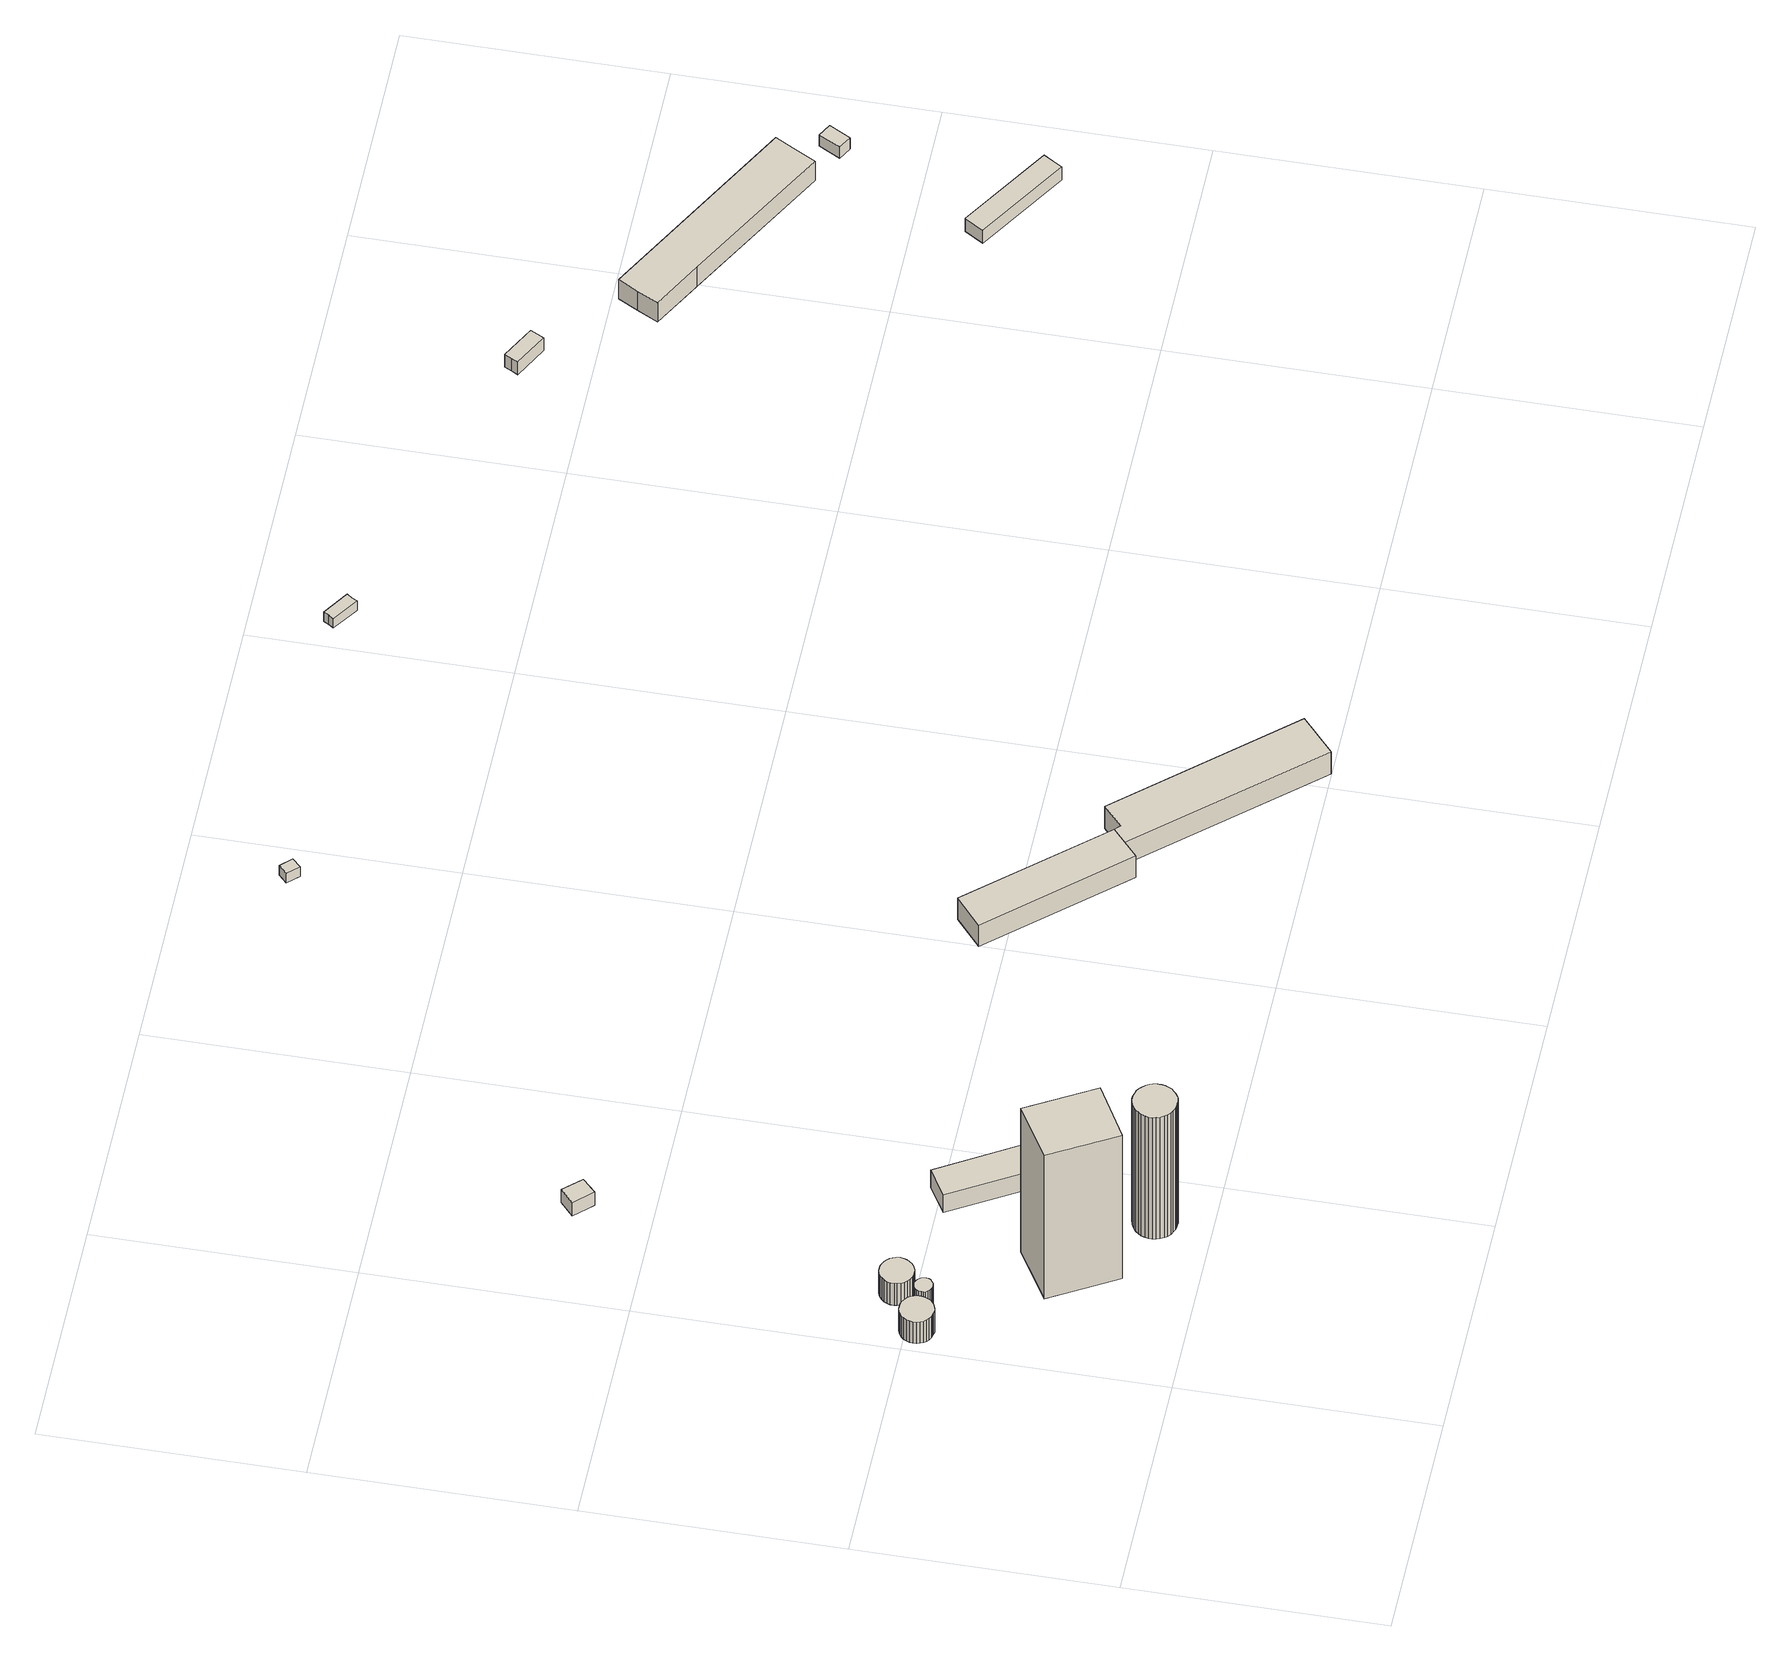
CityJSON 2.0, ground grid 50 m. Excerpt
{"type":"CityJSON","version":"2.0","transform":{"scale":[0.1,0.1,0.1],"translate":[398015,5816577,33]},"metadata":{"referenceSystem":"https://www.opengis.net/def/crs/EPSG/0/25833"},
"CityObjects":{
"building1":{"type":"Building","attributes":{"Gemeindeschluessel":"11000011","BezugspunktDach":"2200","function":"31001_2500","measuredHeight":5.68,"storeysAboveGround":2},"address":[{"country":"Germany","locality":"Berlin","thoroughfareNumber":"42 (78)","thoroughfareName":"Köpenicker Chaussee"}],"geometry":[{"type":"Solid","lod":"1","boundaries":[[[[0,1,2,3,4,5,6,7,8,9,10,11,12,13,14,15,16,17,18,19,20,21,22,23,24,25,26,27,28,29,30,31,32]],[[33,34,35,36,37,38,39,40,41,42,43,44,45,46,47,48,49,50,51,52,53,54,55,56,57,58,59,60,61,62,63,64,65]],[[33,65,32,31]],[[34,33,31,30]],[[35,34,30,29]],[[36,35,29,28]],[[37,36,28,27]],[[38,37,27,26]],[[39,38,26,25]],[[40,39,25,24]],[[41,40,24,23]],[[42,41,23,22]],[[43,42,22,21]],[[44,43,21,20]],[[45,44,20,19]],[[46,45,19,18]],[[47,46,18,17]],[[48,47,17,16]],[[49,48,16,15]],[[50,49,15,14]],[[51,50,14,13]],[[52,51,13,12]],[[53,52,12,11]],[[54,53,11,10]],[[55,54,10,9]],[[56,55,9,8]],[[57,56,8,7]],[[58,57,7,6]],[[59,58,6,5]],[[60,59,5,4]],[[61,60,4,3]],[[62,61,3,2]],[[63,62,2,1]],[[64,63,1,0]],[[65,64,0,32]]]]}]},
"building2":{"type":"Building","attributes":{"Gemeindeschluessel":"11000011","BezugspunktDach":"2200","function":"31001_2500","measuredHeight":5.46,"storeysAboveGround":2},"address":[{"country":"Germany","locality":"Berlin","thoroughfareNumber":"42 (102)","thoroughfareName":"Köpenicker Chaussee"}],"geometry":[{"type":"Solid","lod":"1","boundaries":[[[[66,67,68,69,70,71,72,73,74,75,76,77,78,79,80,81,82,83,84,85,86,87,88,89,90]],[[91,92,93,94,95,96,97,98,99,100,101,102,103,104,105,106,107,108,109,110,111,112,113,114,115]],[[91,115,90,89]],[[92,91,89,88]],[[93,92,88,87]],[[94,93,87,86]],[[95,94,86,85]],[[96,95,85,84]],[[97,96,84,83]],[[98,97,83,82]],[[99,98,82,81]],[[100,99,81,80]],[[101,100,80,79]],[[102,101,79,78]],[[103,102,78,77]],[[104,103,77,76]],[[105,104,76,75]],[[106,105,75,74]],[[107,106,74,73]],[[108,107,73,72]],[[109,108,72,71]],[[110,109,71,70]],[[111,110,70,69]],[[112,111,69,68]],[[113,112,68,67]],[[114,113,67,66]],[[115,114,66,90]]]]}]},
"building3":{"type":"Building","attributes":{"Gemeindeschluessel":"11000011","BezugspunktDach":"2200","function":"31001_2500","measuredHeight":5.82,"storeysAboveGround":2},"address":[{"country":"Germany","locality":"Berlin","thoroughfareNumber":"42 (77)","thoroughfareName":"Köpenicker Chaussee"}],"geometry":[{"type":"Solid","lod":"1","boundaries":[[[[116,117,118,119,120,121,122,123,124,125,126,127,128,129,130,131,132,133,134,135,136,137,138,139,140,141,142,143,144,145,146,147,148]],[[149,150,151,152,153,154,155,156,157,158,159,160,161,162,163,164,165,166,167,168,169,170,171,172,173,174,175,176,177,178,179,180,181]],[[149,181,148,147]],[[150,149,147,146]],[[151,150,146,145]],[[152,151,145,144]],[[153,152,144,143]],[[154,153,143,142]],[[155,154,142,141]],[[156,155,141,140]],[[157,156,140,139]],[[158,157,139,138]],[[159,158,138,137]],[[160,159,137,136]],[[161,160,136,135]],[[162,161,135,134]],[[163,162,134,133]],[[164,163,133,132]],[[165,164,132,131]],[[166,165,131,130]],[[167,166,130,129]],[[168,167,129,128]],[[169,168,128,127]],[[170,169,127,126]],[[171,170,126,125]],[[172,171,125,124]],[[173,172,124,123]],[[174,173,123,122]],[[175,174,122,121]],[[176,175,121,120]],[[177,176,120,119]],[[178,177,119,118]],[[179,178,118,117]],[[180,179,117,116]],[[181,180,116,148]]]]}]},
"building4":{"type":"Building","attributes":{"Gemeindeschluessel":"11000011","BezugspunktDach":"2200","function":"31001_2200","measuredHeight":38.4,"storeysAboveGround":3},"address":[{"country":"Germany","locality":"Berlin","thoroughfareNumber":"42 (62)","thoroughfareName":"Köpenicker Chaussee"}],"geometry":[{"type":"Solid","lod":"1","boundaries":[[[[182,183,184,185]],[[186,187,188,189]],[[186,189,185,184]],[[187,186,184,183]],[[188,187,183,182]],[[189,188,182,185]]]]}]},
"building5":{"type":"Building","attributes":{"Gemeindeschluessel":"11000011","BezugspunktDach":"2200","function":"31001_2500","measuredHeight":32.51,"storeysAboveGround":2},"address":[{"country":"Germany","locality":"Berlin","thoroughfareNumber":"42 (74)","thoroughfareName":"Köpenicker Chaussee"}],"geometry":[{"type":"Solid","lod":"1","boundaries":[[[[190,191,192,193,194,195,196,197,198,199,200,201,202,203,204,205,206,207,208,209,210,211,212,213,214,215,216,217,218,219,220,221,222,223,224,225,226]],[[227,228,229,230,231,232,233,234,235,236,237,238,239,240,241,242,243,244,245,246,247,248,249,250,251,252,253,254,255,256,257,258,259,260,261,262,263]],[[227,263,226,225]],[[228,227,225,224]],[[229,228,224,223]],[[230,229,223,222]],[[231,230,222,221]],[[232,231,221,220]],[[233,232,220,219]],[[234,233,219,218]],[[235,234,218,217]],[[236,235,217,216]],[[237,236,216,215]],[[238,237,215,214]],[[239,238,214,213]],[[240,239,213,212]],[[241,240,212,211]],[[242,241,211,210]],[[243,242,210,209]],[[244,243,209,208]],[[245,244,208,207]],[[246,245,207,206]],[[247,246,206,205]],[[248,247,205,204]],[[249,248,204,203]],[[250,249,203,202]],[[251,250,202,201]],[[252,251,201,200]],[[253,252,200,199]],[[254,253,199,198]],[[255,254,198,197]],[[256,255,197,196]],[[257,256,196,195]],[[258,257,195,194]],[[259,258,194,193]],[[260,259,193,192]],[[261,260,192,191]],[[262,261,191,190]],[[263,262,190,226]]]]}]},
"building6":{"type":"Building","attributes":{"Gemeindeschluessel":"11000011","BezugspunktDach":"2200","function":"31001_2200","measuredHeight":4.66,"storeysAboveGround":1},"address":[{"country":"Germany","locality":"Berlin","thoroughfareNumber":"42 (61)","thoroughfareName":"Köpenicker Chaussee"}],"geometry":[{"type":"Solid","lod":"1","boundaries":[[[[264,265,266,267]],[[268,269,270,271]],[[268,271,267,266]],[[269,268,266,265]],[[270,269,265,264]],[[271,270,264,267]]]]}]},
"building7":{"type":"Building","attributes":{"Gemeindeschluessel":"11000011","BezugspunktDach":"2200","function":"31001_2200","measuredHeight":3.53,"storeysAboveGround":1},"address":[{"country":"Germany","locality":"Berlin","thoroughfareNumber":"42 (118)","thoroughfareName":"Köpenicker Chaussee"}],"geometry":[{"type":"Solid","lod":"1","boundaries":[[[[272,273,274,275]],[[276,277,278,279]],[[276,279,275,274]],[[277,276,274,273]],[[278,277,273,272]],[[279,278,272,275]]]]}]},
"building8":{"type":"Building","attributes":{"Gemeindeschluessel":"11000011","BezugspunktDach":"2200","function":"31001_2200","measuredHeight":5.7,"storeysAboveGround":1},"address":[{"country":"Germany","locality":"Berlin","thoroughfareNumber":"42 (103)","thoroughfareName":"Köpenicker Chaussee"}],"geometry":[{"type":"Solid","lod":"1","boundaries":[[[[280,281,282,283,284]],[[285,286,287,288,289]],[[285,289,284,283]],[[286,285,283,282]],[[287,286,282,281]],[[288,287,281,280]],[[289,288,280,284]]]]}]},
"building9":{"type":"Building","attributes":{"Gemeindeschluessel":"11000011","BezugspunktDach":"2200","function":"31001_2523","measuredHeight":2.48,"storeysAboveGround":1},"address":[{"country":"Germany","locality":"Berlin","thoroughfareNumber":"82 (52)","thoroughfareName":"Hönower Wiesenweg"}],"geometry":[{"type":"Solid","lod":"1","boundaries":[[[[290,291,292,293]],[[294,295,296,297]],[[294,297,293,292]],[[295,294,292,291]],[[296,295,291,290]],[[297,296,290,293]]]]}]},
"building10":{"type":"Building","attributes":{"Gemeindeschluessel":"11000011","BezugspunktDach":"2200","function":"31001_2200","measuredHeight":5.88,"storeysAboveGround":1},"address":[{"country":"Germany","locality":"Berlin","thoroughfareNumber":"42 (104)","thoroughfareName":"Köpenicker Chaussee"}],"geometry":[{"type":"Solid","lod":"1","boundaries":[[[[298,299,300,301,282,281]],[[302,303,304,305,306,307]],[[302,307,281,282]],[[303,302,282,301]],[[304,303,301,300]],[[305,304,300,299]],[[306,305,299,298]],[[307,306,298,281]]]]}]},
"building11":{"type":"Building","attributes":{"Gemeindeschluessel":"11000011","BezugspunktDach":"2200","function":"31001_2420","measuredHeight":2.87,"storeysAboveGround":1},"address":[{"country":"Germany","locality":"Berlin","thoroughfareNumber":"82 (51)","thoroughfareName":"Hönower Wiesenweg"}],"geometry":[{"type":"Solid","lod":"1","boundaries":[[[[308,309,310,311,312,313]],[[314,315,316,317,318,319]],[[314,319,313,312]],[[315,314,312,311]],[[316,315,311,310]],[[317,316,310,309]],[[318,317,309,308]],[[319,318,308,313]]]]}]},
"building12":{"type":"Building","attributes":{"Gemeindeschluessel":"11000011","BezugspunktDach":"2200","function":"31001_2523","measuredHeight":3.49,"storeysAboveGround":1},"address":[{"country":"Germany","locality":"Berlin","thoroughfareNumber":"82 (49)","thoroughfareName":"Hönower Wiesenweg"}],"geometry":[{"type":"Solid","lod":"1","boundaries":[[[[320,321,322,323,324]],[[325,326,327,328,329]],[[325,329,324,323]],[[326,325,323,322]],[[327,326,322,321]],[[328,327,321,320]],[[329,328,320,324]]]]}]},
"building13":{"type":"Building","attributes":{"Gemeindeschluessel":"11000011","BezugspunktDach":"2200","function":"31001_2423","measuredHeight":6.49,"storeysAboveGround":1},"address":[{"country":"Germany","locality":"Berlin","thoroughfareNumber":"82 (47)","thoroughfareName":"Hönower Wiesenweg"}],"geometry":[{"type":"Solid","lod":"1","boundaries":[[[[330,331,332,333,334,335,336]],[[337,338,339,340,341,342,343]],[[337,343,336,335]],[[338,337,335,334]],[[339,338,334,333]],[[340,339,333,332]],[[341,340,332,331]],[[342,341,331,330]],[[343,342,330,336]]]]}]},
"building14":{"type":"Building","attributes":{"Gemeindeschluessel":"11000011","BezugspunktDach":"2200","function":"31001_2420","measuredHeight":3.65,"storeysAboveGround":1},"address":[{"country":"Germany","locality":"Berlin","thoroughfareNumber":"82 (45)","thoroughfareName":"Hönower Wiesenweg"}],"geometry":[{"type":"Solid","lod":"1","boundaries":[[[[344,345,346,347,348]],[[349,350,351,352,353]],[[349,353,348,347]],[[350,349,347,346]],[[351,350,346,345]],[[352,351,345,344]],[[353,352,344,348]]]]}]},
"building15":{"type":"Building","attributes":{"Gemeindeschluessel":"11000011","BezugspunktDach":"2200","function":"31001_2523","measuredHeight":2.95,"storeysAboveGround":1},"address":[{"country":"Germany","locality":"Berlin","thoroughfareNumber":"82 (46)","thoroughfareName":"Hönower Wiesenweg"}],"geometry":[{"type":"Solid","lod":"1","boundaries":[[[[354,355,356,357]],[[358,359,360,361]],[[358,361,357,356]],[[359,358,356,355]],[[360,359,355,354]],[[361,360,354,357]]]]}]}
},
"vertices":[
[5,472,76],[7,466,76],[9,460,76],[13,455,76],[18,451,76],[24,448,76],[29,447,76],[33,446,76],[38,445,76],[43,446,76],[48,448,76],[53,450,76],[58,453,76],[63,458,76],[66,464,76],[68,470,76],[69,476,76],[69,483,76],[67,489,76],[65,495,76],[61,500,76],[56,504,76],[50,508,76],[44,510,76],[37,510,76],[31,510,76],[25,508,76],[19,505,76],[14,501,76],[10,497,76],[7,491,76],[5,485,76],[4,479,76],[5,485,19],[7,491,19],[10,497,19],[14,501,19],[19,505,19],[25,508,19],[31,510,19],[37,510,19],[44,510,19],[50,508,19],[56,504,19],[61,500,19],[65,495,19],[67,489,19],[69,483,19],[69,476,19],[68,470,19],[66,464,19],[63,458,19],[58,453,19],[53,450,19],[48,448,19],[43,446,19],[38,445,19],[33,446,19],[29,447,19],[24,448,19],[18,451,19],[13,455,19],[9,460,19],[7,466,19],[5,472,19],[4,479,19],
[82,474,74],[83,470,74],[86,466,74],[89,463,74],[93,461,74],[96,460,74],[100,460,74],[103,460,74],[106,461,74],[110,464,74],[114,467,74],[116,471,74],[117,476,74],[116,481,74],[115,485,74],[112,489,74],[108,492,74],[104,494,74],[100,495,74],[95,494,74],[91,493,74],[87,490,74],[84,487,74],[83,483,74],[82,478,74],[83,483,19],[84,487,19],[87,490,19],[91,493,19],[95,494,19],[100,495,19],[104,494,19],[108,492,19],[112,489,19],[115,485,19],[116,481,19],[117,476,19],[116,471,19],[114,467,19],[110,464,19],[106,461,19],[103,460,19],[100,460,19],[96,460,19],[93,461,19],[89,463,19],[86,466,19],[83,470,19],[82,474,19],[82,478,19],
[92,524,75],[94,517,75],[97,512,75],[102,507,75],[107,503,75],[113,500,75],[117,499,75],[122,499,75],[127,499,75],[131,500,75],[135,501,75],[141,504,75],[146,508,75],[150,513,75],[153,519,75],[155,525,75],[156,531,75],[155,538,75],[153,544,75],[150,549,75],[146,554,75],[141,558,75],[136,561,75],[130,563,75],[123,564,75],[117,563,75],[110,561,75],[105,558,75],[100,554,75],[96,549,75],[93,543,75],[91,537,75],[91,530,75],[91,537,17],[93,543,17],[96,549,17],[100,554,17],[105,558,17],[110,561,17],[117,563,17],[123,564,17],[130,563,17],[136,561,17],[141,558,17],[146,554,17],[150,549,17],[153,544,17],[155,538,17],[156,531,17],[155,525,17],[153,519,17],[150,513,17],[146,508,17],[141,504,17],[135,501,17],[131,500,17],[127,499,17],[122,499,17],[117,499,17],[113,500,17],[107,503,17],[102,507,17],[97,512,17],[94,517,17],[92,524,17],[91,530,17],
[234,137,400],[341,198,400],[264,330,400],[159,266,400],[264,330,16],[341,198,16],[234,137,16],[159,266,16],
[339,94,344],[341,87,344],[345,80,344],[349,75,344],[355,70,344],[361,67,344],[368,64,344],[374,63,344],[379,63,344],[385,63,344],[391,64,344],[396,66,344],[402,70,344],[408,75,344],[413,80,344],[416,86,344],[419,93,344],[420,100,344],[420,107,344],[419,115,344],[417,121,344],[413,128,344],[408,133,344],[403,138,344],[397,142,344],[390,144,344],[383,146,344],[375,146,344],[368,144,344],[362,142,344],[355,138,344],[350,134,344],[345,128,344],[341,122,344],[339,115,344],[337,108,344],[337,101,344],[337,108,19],[339,115,19],[341,122,19],[345,128,19],[350,134,19],[355,138,19],[362,142,19],[368,144,19],[375,146,19],[383,146,19],[390,144,19],[397,142,19],[403,138,19],[408,133,19],[413,128,19],[417,121,19],[419,115,19],[420,107,19],[420,100,19],[419,93,19],[416,86,19],[413,80,19],[408,75,19],[402,70,19],[396,66,19],[391,64,19],[385,63,19],[379,63,19],[374,63,19],[368,64,19],[361,67,19],[355,70,19],[349,75,19],[345,80,19],[341,87,19],[339,94,19],[337,101,19],
[449,292,62],[509,324,62],[389,520,62],[333,486,62],[389,520,15],[509,324,15],[449,292,15],[333,486,15],
[231,1109,51],[258,1135,51],[226,1170,51],[197,1144,51],[226,1170,16],[258,1135,16],[231,1109,16],[197,1144,16],
[1219,301,60],[1248,327,60],[1276,352,60],[1057,598,60],[998,548,60],[1057,598,3],[1276,352,3],[1248,327,3],[1219,301,3],[998,548,3],
[919,1784,47],[936,1801,47],[915,1822,47],[898,1806,47],[915,1822,22],[936,1801,22],[919,1784,22],[898,1806,22],
[1537,2,60],[1608,65,60],[1328,379,60],[1286,342,60],[1276,352,1],[1286,342,1],[1328,379,1],[1608,65,1],[1537,2,1],[1248,327,1],
[1575,1805,53],[1581,1816,53],[1588,1826,53],[1537,1859,53],[1531,1849,53],[1524,1839,53],[1531,1849,28],[1537,1859,28],[1588,1826,28],[1581,1816,28],[1575,1805,28],[1524,1839,28],
[2269,1594,58],[2283,1621,58],[2216,1656,58],[2209,1642,58],[2202,1629,58],[2209,1642,24],[2216,1656,24],[2283,1621,24],[2269,1594,24],[2202,1629,24],
[2476,1351,76],[2772,1190,76],[2794,1231,76],[2816,1271,76],[2419,1485,76],[2397,1445,76],[2376,1405,76],[2397,1445,25],[2419,1485,25],[2816,1271,25],[2794,1231,25],[2772,1190,25],[2476,1351,25],[2376,1405,25],
[2858,752,59],[2869,771,59],[2880,789,59],[2701,900,59],[2678,863,59],[2701,900,24],[2880,789,24],[2869,771,24],[2858,752,24],[2678,863,24],
[2861,1143,53],[2884,1185,53],[2858,1199,53],[2835,1157,53],[2858,1199,23],[2884,1185,23],[2861,1143,23],[2835,1157,23]
]}
